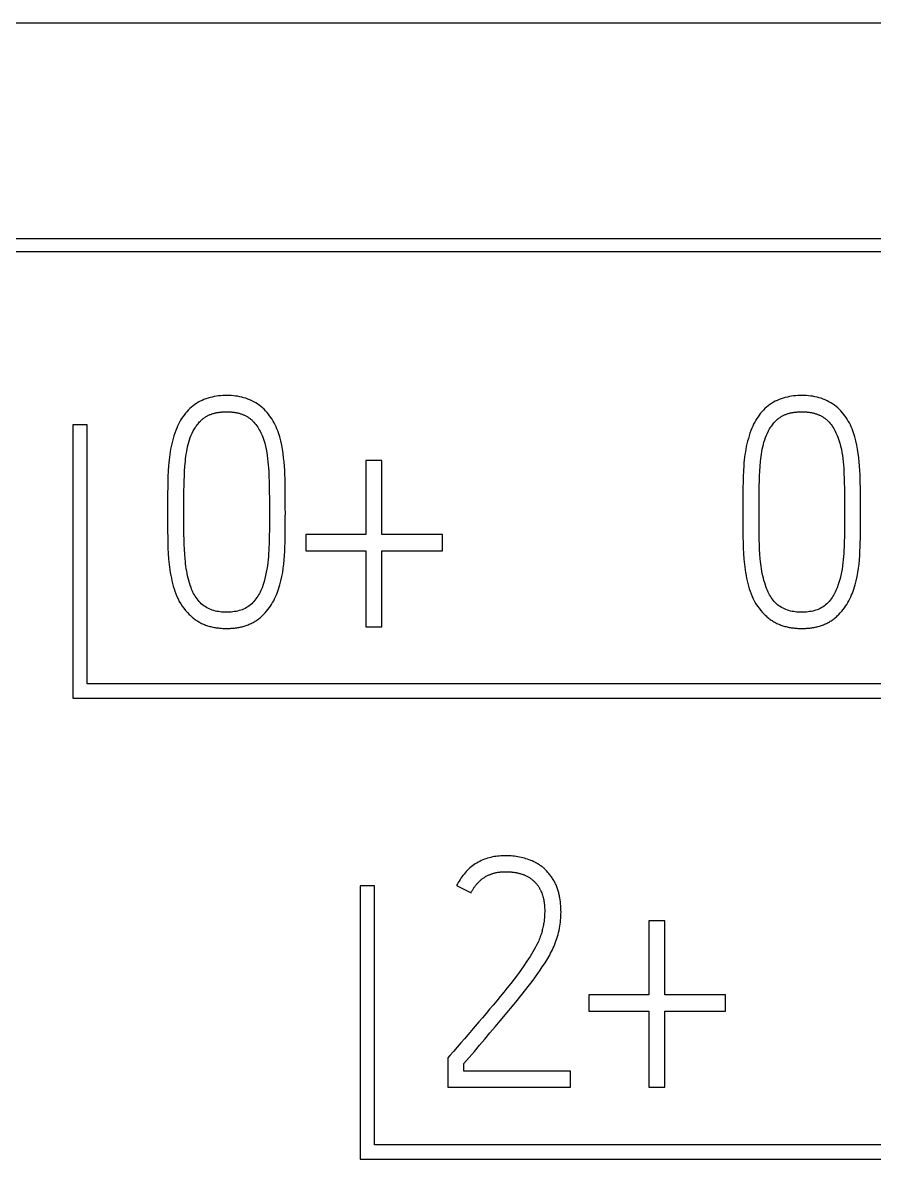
# Model space of a CAD drawing. Header units: inches. Extents: x 9000 to 22395, y 8106 to 17135.
# Drawn here: x 10344.93 to 10358.08, y 8442.05 to 8459.61 of the extents above; entities that cross this region are included whole.
import ezdxf

# ---------------------------------------------------------------- set-up
doc = ezdxf.new("R2010")
doc.units = ezdxf.units.IN
doc.header["$MEASUREMENT"] = 0
doc.layers.add('20000_FRONT_O', color=7, linetype='Continuous')
doc.layers.add('20500_FRONT_O_LABELING', color=7, linetype='Continuous')

msp = doc.modelspace()

# ---------------------------------------------------------------- linework, layer by layer
at = {"layer": '20000_FRONT_O', "linetype": 'Continuous'}
for p, q in [((10320.469, 8459.606), (10385.523, 8459.606)), ((10320.469, 8456.274), (10384.336, 8456.274)), ((10318.592, 8456.074), (10383.024, 8456.074)), ((10345.698, 8453.394), (10345.698, 8449.173)), ((10345.92, 8453.394), (10345.698, 8453.394)), ((10345.92, 8449.395), (10345.92, 8453.394)), ((10379.025, 8449.395), (10345.92, 8449.395)), ((10345.698, 8449.173), (10379.247, 8449.173)), ((10350.141, 8446.272), (10350.141, 8442.051)), ((10350.363, 8446.272), (10350.141, 8446.272)), ((10350.363, 8442.273), (10350.363, 8446.272)), ((10383.69, 8442.273), (10350.363, 8442.273)), ((10350.141, 8442.051), (10383.912, 8442.051))]:
    msp.add_line(p, q, dxfattribs=at)
at = {"layer": '20500_FRONT_O_LABELING', "linetype": 'Continuous'}
for p, q in [((10350.226, 8452.843), (10350.226, 8451.699)), ((10350.473, 8452.843), (10350.226, 8452.843)), ((10350.473, 8451.699), (10350.473, 8452.843)), ((10348.737, 8452.141), (10348.737, 8452.044)), ((10357.624, 8452.141), (10357.624, 8452.044)), ((10349.3, 8451.699), (10349.3, 8451.448)), ((10350.226, 8451.699), (10349.3, 8451.699)), ((10351.409, 8451.699), (10350.473, 8451.699)), ((10351.409, 8451.448), (10351.409, 8451.699)), ((10349.3, 8451.448), (10350.226, 8451.448)), ((10350.226, 8451.448), (10350.226, 8450.274)), ((10350.473, 8450.274), (10350.473, 8451.448)), ((10350.473, 8451.448), (10351.409, 8451.448)), ((10350.226, 8450.274), (10350.473, 8450.274)), ((10351.63, 8446.28), (10351.852, 8446.167)), ((10354.598, 8445.733), (10354.598, 8444.589)), ((10354.845, 8445.733), (10354.598, 8445.733)), ((10354.845, 8444.589), (10354.845, 8445.733)), ((10353.672, 8444.589), (10353.672, 8444.338)), ((10354.598, 8444.589), (10353.672, 8444.589)), ((10355.782, 8444.589), (10354.845, 8444.589)), ((10355.782, 8444.338), (10355.782, 8444.589)), ((10353.672, 8444.338), (10354.598, 8444.338)), ((10354.598, 8444.338), (10354.598, 8443.164)), ((10354.845, 8443.164), (10354.845, 8444.338)), ((10354.845, 8444.338), (10355.782, 8444.338)), ((10351.526, 8443.653), (10351.496, 8443.618)), ((10351.496, 8443.618), (10351.496, 8443.164)), ((10351.743, 8443.411), (10351.743, 8443.529)), ((10353.39, 8443.411), (10351.743, 8443.411)), ((10353.39, 8443.164), (10353.39, 8443.411)), ((10351.496, 8443.164), (10353.39, 8443.164)), ((10354.598, 8443.164), (10354.845, 8443.164))]:
    msp.add_line(p, q, dxfattribs=at)
for points in [[(10348.982, 8452.363), (10348.981, 8452.429), (10348.98, 8452.495), (10348.979, 8452.56), (10348.976, 8452.626), (10348.973, 8452.692), (10348.969, 8452.757), (10348.963, 8452.823), (10348.956, 8452.888), (10348.948, 8452.953), (10348.938, 8453.018), (10348.927, 8453.083), (10348.912, 8453.148), (10348.896, 8453.211), (10348.886, 8453.243), (10348.876, 8453.274), (10348.865, 8453.305), (10348.853, 8453.335), (10348.84, 8453.365), (10348.826, 8453.395), (10348.811, 8453.424), (10348.795, 8453.453), (10348.778, 8453.481), (10348.76, 8453.509), (10348.741, 8453.536), (10348.721, 8453.562), (10348.7, 8453.587), (10348.678, 8453.612), (10348.655, 8453.635), (10348.63, 8453.658), (10348.605, 8453.679), (10348.579, 8453.699), (10348.553, 8453.718), (10348.525, 8453.736), (10348.496, 8453.752), (10348.467, 8453.767), (10348.437, 8453.781), (10348.406, 8453.793), (10348.375, 8453.805), (10348.343, 8453.814), (10348.311, 8453.823), (10348.279, 8453.83), (10348.246, 8453.836), (10348.213, 8453.84), (10348.181, 8453.844), (10348.148, 8453.847), (10348.115, 8453.848), (10348.082, 8453.849), (10348.049, 8453.848), (10348.016, 8453.847), (10347.983, 8453.845), (10347.95, 8453.842), (10347.917, 8453.837), (10347.885, 8453.832), (10347.853, 8453.825), (10347.821, 8453.818), (10347.789, 8453.809), (10347.757, 8453.798), (10347.726, 8453.786), (10347.696, 8453.773), (10347.666, 8453.759), (10347.638, 8453.743), (10347.61, 8453.725), (10347.583, 8453.707), (10347.557, 8453.687), (10347.531, 8453.666), (10347.507, 8453.645), (10347.484, 8453.622), (10347.461, 8453.598), (10347.44, 8453.573), (10347.419, 8453.547), (10347.4, 8453.52), (10347.381, 8453.493), (10347.364, 8453.465), (10347.347, 8453.436), (10347.332, 8453.407), (10347.318, 8453.376), (10347.305, 8453.346)], [(10357.869, 8452.363), (10357.868, 8452.429), (10357.867, 8452.495), (10357.866, 8452.56), (10357.863, 8452.626), (10357.86, 8452.692), (10357.856, 8452.757), (10357.851, 8452.823), (10357.844, 8452.888), (10357.835, 8452.953), (10357.826, 8453.018), (10357.814, 8453.083), (10357.8, 8453.148), (10357.783, 8453.211), (10357.773, 8453.243), (10357.763, 8453.274), (10357.752, 8453.305), (10357.74, 8453.335), (10357.727, 8453.365), (10357.713, 8453.395), (10357.698, 8453.424), (10357.682, 8453.453), (10357.665, 8453.481), (10357.647, 8453.509), (10357.628, 8453.536), (10357.608, 8453.562), (10357.587, 8453.587), (10357.565, 8453.612), (10357.542, 8453.635), (10357.518, 8453.658), (10357.493, 8453.679), (10357.467, 8453.699), (10357.44, 8453.718), (10357.412, 8453.736), (10357.383, 8453.752), (10357.354, 8453.767), (10357.324, 8453.781), (10357.293, 8453.793), (10357.262, 8453.805), (10357.23, 8453.814), (10357.198, 8453.823), (10357.166, 8453.83), (10357.133, 8453.836), (10357.101, 8453.84), (10357.068, 8453.844), (10357.035, 8453.847), (10357.002, 8453.848), (10356.969, 8453.849), (10356.936, 8453.848), (10356.903, 8453.847), (10356.87, 8453.845), (10356.837, 8453.842), (10356.805, 8453.837), (10356.772, 8453.832), (10356.74, 8453.825), (10356.708, 8453.818), (10356.676, 8453.809), (10356.645, 8453.798), (10356.614, 8453.786), (10356.583, 8453.773), (10356.554, 8453.759), (10356.525, 8453.743), (10356.497, 8453.725), (10356.47, 8453.707), (10356.444, 8453.687), (10356.418, 8453.666), (10356.394, 8453.645), (10356.371, 8453.622), (10356.348, 8453.598), (10356.327, 8453.573), (10356.306, 8453.547), (10356.287, 8453.52), (10356.268, 8453.493), (10356.251, 8453.465), (10356.235, 8453.436), (10356.219, 8453.407), (10356.205, 8453.376), (10356.192, 8453.346)], [(10347.415, 8452.077), (10347.416, 8452.228), (10347.416, 8452.303), (10347.417, 8452.379), (10347.418, 8452.454), (10347.42, 8452.53), (10347.423, 8452.605), (10347.427, 8452.681), (10347.432, 8452.756), (10347.439, 8452.831), (10347.443, 8452.869), (10347.448, 8452.906), (10347.453, 8452.943), (10347.459, 8452.981), (10347.466, 8453.018), (10347.474, 8453.055), (10347.482, 8453.091), (10347.492, 8453.127), (10347.503, 8453.164), (10347.515, 8453.199), (10347.529, 8453.234), (10347.544, 8453.269), (10347.561, 8453.303), (10347.579, 8453.335), (10347.589, 8453.351), (10347.6, 8453.367), (10347.61, 8453.382), (10347.622, 8453.397), (10347.634, 8453.412), (10347.646, 8453.427), (10347.659, 8453.441), (10347.672, 8453.454)], [(10347.672, 8453.454), (10347.68, 8453.462), (10347.688, 8453.47), (10347.696, 8453.477), (10347.705, 8453.485), (10347.713, 8453.492), (10347.722, 8453.498), (10347.731, 8453.505), (10347.74, 8453.511), (10347.749, 8453.517), (10347.759, 8453.523), (10347.769, 8453.528), (10347.778, 8453.534), (10347.788, 8453.539), (10347.798, 8453.544), (10347.809, 8453.548), (10347.819, 8453.553), (10347.829, 8453.557), (10347.84, 8453.561), (10347.85, 8453.564), (10347.861, 8453.568), (10347.872, 8453.571), (10347.882, 8453.574), (10347.893, 8453.577), (10347.904, 8453.579), (10347.915, 8453.582), (10347.926, 8453.584), (10347.937, 8453.586), (10347.948, 8453.588), (10347.959, 8453.589), (10347.97, 8453.591), (10347.981, 8453.592), (10347.992, 8453.593), (10348.004, 8453.594), (10348.015, 8453.595), (10348.026, 8453.596), (10348.037, 8453.596), (10348.048, 8453.597), (10348.059, 8453.597), (10348.07, 8453.597), (10348.081, 8453.597), (10348.092, 8453.597), (10348.103, 8453.597), (10348.114, 8453.596), (10348.125, 8453.596), (10348.136, 8453.595), (10348.148, 8453.594), (10348.159, 8453.593), (10348.17, 8453.592), (10348.181, 8453.591), (10348.192, 8453.589), (10348.203, 8453.588), (10348.214, 8453.586), (10348.225, 8453.584), (10348.236, 8453.582), (10348.247, 8453.579), (10348.258, 8453.577), (10348.268, 8453.574), (10348.279, 8453.571), (10348.29, 8453.567), (10348.301, 8453.564), (10348.311, 8453.56), (10348.321, 8453.556), (10348.332, 8453.552), (10348.342, 8453.548), (10348.352, 8453.543), (10348.362, 8453.539), (10348.372, 8453.533), (10348.382, 8453.528), (10348.392, 8453.523), (10348.402, 8453.517), (10348.411, 8453.511), (10348.42, 8453.504), (10348.43, 8453.498), (10348.439, 8453.491), (10348.447, 8453.484), (10348.456, 8453.477), (10348.464, 8453.47), (10348.473, 8453.462), (10348.481, 8453.454)], [(10348.481, 8453.454), (10348.497, 8453.436), (10348.513, 8453.417), (10348.528, 8453.398), (10348.543, 8453.378), (10348.556, 8453.358), (10348.569, 8453.337), (10348.581, 8453.316), (10348.593, 8453.295), (10348.604, 8453.273), (10348.614, 8453.251), (10348.624, 8453.228), (10348.633, 8453.206), (10348.649, 8453.16), (10348.664, 8453.113), (10348.676, 8453.065), (10348.687, 8453.018), (10348.696, 8452.97), (10348.703, 8452.921), (10348.71, 8452.873), (10348.715, 8452.824), (10348.719, 8452.776), (10348.723, 8452.727), (10348.726, 8452.678), (10348.728, 8452.629), (10348.73, 8452.58), (10348.732, 8452.531), (10348.733, 8452.482), (10348.734, 8452.434), (10348.735, 8452.385), (10348.735, 8452.336), (10348.736, 8452.287), (10348.736, 8452.239), (10348.737, 8452.19), (10348.737, 8452.141)], [(10356.302, 8452.077), (10356.303, 8452.228), (10356.304, 8452.303), (10356.304, 8452.379), (10356.305, 8452.454), (10356.307, 8452.53), (10356.31, 8452.605), (10356.314, 8452.681), (10356.319, 8452.756), (10356.326, 8452.831), (10356.33, 8452.869), (10356.335, 8452.906), (10356.34, 8452.943), (10356.346, 8452.981), (10356.353, 8453.018), (10356.361, 8453.055), (10356.37, 8453.091), (10356.379, 8453.127), (10356.39, 8453.164), (10356.402, 8453.199), (10356.416, 8453.234), (10356.431, 8453.269), (10356.448, 8453.303), (10356.466, 8453.335), (10356.476, 8453.351), (10356.487, 8453.367), (10356.498, 8453.382), (10356.509, 8453.397), (10356.521, 8453.412), (10356.533, 8453.427), (10356.546, 8453.441), (10356.559, 8453.454)], [(10356.559, 8453.454), (10356.567, 8453.462), (10356.575, 8453.47), (10356.583, 8453.477), (10356.592, 8453.485), (10356.6, 8453.492), (10356.609, 8453.498), (10356.618, 8453.505), (10356.627, 8453.511), (10356.637, 8453.517), (10356.646, 8453.523), (10356.656, 8453.528), (10356.666, 8453.534), (10356.676, 8453.539), (10356.686, 8453.544), (10356.696, 8453.548), (10356.706, 8453.553), (10356.717, 8453.557), (10356.727, 8453.561), (10356.738, 8453.564), (10356.748, 8453.568), (10356.759, 8453.571), (10356.77, 8453.574), (10356.78, 8453.577), (10356.791, 8453.579), (10356.802, 8453.582), (10356.813, 8453.584), (10356.824, 8453.586), (10356.835, 8453.588), (10356.846, 8453.589), (10356.857, 8453.591), (10356.869, 8453.592), (10356.88, 8453.593), (10356.891, 8453.594), (10356.902, 8453.595), (10356.913, 8453.596), (10356.924, 8453.596), (10356.935, 8453.597), (10356.946, 8453.597), (10356.957, 8453.597), (10356.968, 8453.597), (10356.979, 8453.597), (10356.99, 8453.597), (10357.002, 8453.596), (10357.013, 8453.596), (10357.024, 8453.595), (10357.035, 8453.594), (10357.046, 8453.593), (10357.057, 8453.592), (10357.068, 8453.591), (10357.079, 8453.589), (10357.09, 8453.588), (10357.101, 8453.586), (10357.112, 8453.584), (10357.123, 8453.582), (10357.134, 8453.579), (10357.145, 8453.577), (10357.156, 8453.574), (10357.166, 8453.571), (10357.177, 8453.567), (10357.188, 8453.564), (10357.198, 8453.56), (10357.209, 8453.556), (10357.219, 8453.552), (10357.229, 8453.548), (10357.239, 8453.543), (10357.25, 8453.539), (10357.26, 8453.533), (10357.269, 8453.528), (10357.279, 8453.523), (10357.289, 8453.517), (10357.298, 8453.511), (10357.308, 8453.504), (10357.317, 8453.498), (10357.326, 8453.491), (10357.334, 8453.484), (10357.343, 8453.477), (10357.351, 8453.47), (10357.36, 8453.462), (10357.368, 8453.454)], [(10357.368, 8453.454), (10357.384, 8453.436), (10357.4, 8453.417), (10357.415, 8453.398), (10357.43, 8453.378), (10357.443, 8453.358), (10357.456, 8453.337), (10357.468, 8453.316), (10357.48, 8453.295), (10357.491, 8453.273), (10357.501, 8453.251), (10357.511, 8453.228), (10357.52, 8453.206), (10357.537, 8453.16), (10357.551, 8453.113), (10357.563, 8453.065), (10357.574, 8453.018), (10357.583, 8452.97), (10357.59, 8452.921), (10357.597, 8452.873), (10357.602, 8452.824), (10357.607, 8452.776), (10357.61, 8452.727), (10357.613, 8452.678), (10357.615, 8452.629), (10357.617, 8452.58), (10357.619, 8452.531), (10357.62, 8452.482), (10357.621, 8452.434), (10357.622, 8452.385), (10357.623, 8452.336), (10357.623, 8452.287), (10357.624, 8452.239), (10357.624, 8452.19), (10357.624, 8452.141)], [(10347.305, 8453.346), (10347.289, 8453.306), (10347.275, 8453.266), (10347.261, 8453.225), (10347.249, 8453.185), (10347.238, 8453.144), (10347.228, 8453.103), (10347.219, 8453.061), (10347.211, 8453.02), (10347.204, 8452.978), (10347.198, 8452.936), (10347.192, 8452.894), (10347.187, 8452.852), (10347.183, 8452.81), (10347.179, 8452.767), (10347.174, 8452.682), (10347.17, 8452.597), (10347.167, 8452.512), (10347.166, 8452.427), (10347.164, 8452.342), (10347.164, 8452.257), (10347.163, 8452.172), (10347.163, 8452.087), (10347.164, 8452.002), (10347.165, 8451.832)], [(10356.192, 8453.346), (10356.176, 8453.306), (10356.162, 8453.266), (10356.149, 8453.225), (10356.137, 8453.185), (10356.126, 8453.144), (10356.116, 8453.103), (10356.106, 8453.061), (10356.098, 8453.02), (10356.091, 8452.978), (10356.085, 8452.936), (10356.079, 8452.894), (10356.074, 8452.852), (10356.07, 8452.81), (10356.066, 8452.767), (10356.061, 8452.682), (10356.057, 8452.597), (10356.055, 8452.512), (10356.053, 8452.427), (10356.051, 8452.342), (10356.051, 8452.257), (10356.05, 8452.172), (10356.051, 8452.087), (10356.051, 8452.002), (10356.052, 8451.832)], [(10348.648, 8450.466), (10348.671, 8450.49), (10348.693, 8450.515), (10348.714, 8450.541), (10348.734, 8450.567), (10348.753, 8450.594), (10348.77, 8450.621), (10348.787, 8450.649), (10348.803, 8450.678), (10348.818, 8450.707), (10348.832, 8450.737), (10348.845, 8450.767), (10348.858, 8450.797), (10348.869, 8450.828), (10348.88, 8450.859), (10348.89, 8450.891), (10348.9, 8450.922), (10348.916, 8450.986), (10348.93, 8451.05), (10348.942, 8451.115), (10348.952, 8451.18), (10348.96, 8451.245), (10348.966, 8451.311), (10348.971, 8451.377), (10348.974, 8451.443), (10348.977, 8451.509), (10348.979, 8451.574), (10348.98, 8451.64), (10348.981, 8451.706), (10348.982, 8451.772), (10348.983, 8451.837), (10348.983, 8451.903), (10348.983, 8451.969), (10348.984, 8452.034), (10348.983, 8452.1), (10348.983, 8452.166), (10348.982, 8452.363)], [(10357.535, 8450.466), (10357.558, 8450.49), (10357.58, 8450.515), (10357.601, 8450.541), (10357.621, 8450.567), (10357.64, 8450.594), (10357.658, 8450.621), (10357.674, 8450.649), (10357.69, 8450.678), (10357.705, 8450.707), (10357.719, 8450.737), (10357.733, 8450.767), (10357.745, 8450.797), (10357.757, 8450.828), (10357.767, 8450.859), (10357.778, 8450.891), (10357.787, 8450.922), (10357.803, 8450.986), (10357.817, 8451.05), (10357.829, 8451.115), (10357.839, 8451.18), (10357.847, 8451.245), (10357.853, 8451.311), (10357.858, 8451.377), (10357.862, 8451.443), (10357.864, 8451.509), (10357.866, 8451.574), (10357.868, 8451.64), (10357.869, 8451.706), (10357.869, 8451.772), (10357.87, 8451.837), (10357.87, 8451.903), (10357.871, 8451.969), (10357.871, 8452.034), (10357.871, 8452.1), (10357.87, 8452.166), (10357.869, 8452.363)], [(10347.527, 8450.881), (10347.514, 8450.917), (10347.502, 8450.953), (10347.492, 8450.989), (10347.483, 8451.026), (10347.474, 8451.062), (10347.466, 8451.099), (10347.459, 8451.136), (10347.453, 8451.173), (10347.448, 8451.21), (10347.443, 8451.248), (10347.439, 8451.285), (10347.435, 8451.323), (10347.429, 8451.398), (10347.425, 8451.473), (10347.421, 8451.549), (10347.419, 8451.624), (10347.417, 8451.7), (10347.416, 8451.775), (10347.415, 8451.851), (10347.415, 8451.926), (10347.415, 8452.002), (10347.415, 8452.077)], [(10348.737, 8452.044), (10348.737, 8451.897), (10348.737, 8451.849), (10348.736, 8451.8), (10348.736, 8451.751), (10348.735, 8451.703), (10348.734, 8451.654), (10348.733, 8451.605), (10348.731, 8451.557), (10348.73, 8451.508), (10348.727, 8451.459), (10348.724, 8451.41), (10348.721, 8451.362), (10348.716, 8451.313), (10348.711, 8451.264), (10348.705, 8451.215), (10348.698, 8451.167), (10348.689, 8451.118), (10348.679, 8451.07), (10348.668, 8451.022), (10348.655, 8450.974), (10348.64, 8450.927), (10348.623, 8450.88), (10348.614, 8450.857), (10348.604, 8450.834), (10348.593, 8450.812), (10348.582, 8450.79), (10348.57, 8450.768), (10348.557, 8450.747), (10348.543, 8450.726), (10348.529, 8450.706), (10348.513, 8450.686), (10348.497, 8450.667), (10348.48, 8450.649), (10348.463, 8450.632), (10348.444, 8450.615), (10348.425, 8450.6), (10348.405, 8450.585), (10348.384, 8450.572), (10348.362, 8450.56), (10348.339, 8450.55), (10348.316, 8450.54), (10348.293, 8450.532), (10348.269, 8450.525), (10348.245, 8450.519), (10348.221, 8450.514), (10348.197, 8450.51), (10348.172, 8450.506), (10348.147, 8450.504), (10348.123, 8450.502), (10348.098, 8450.501), (10348.073, 8450.501), (10348.049, 8450.501), (10348.024, 8450.502), (10347.999, 8450.504), (10347.975, 8450.506), (10347.95, 8450.51), (10347.926, 8450.514), (10347.902, 8450.519), (10347.878, 8450.525), (10347.854, 8450.533), (10347.831, 8450.541), (10347.808, 8450.551), (10347.785, 8450.562), (10347.764, 8450.574), (10347.743, 8450.587), (10347.722, 8450.601), (10347.703, 8450.616), (10347.684, 8450.632), (10347.666, 8450.649), (10347.65, 8450.668), (10347.634, 8450.687), (10347.619, 8450.706), (10347.604, 8450.726), (10347.591, 8450.747), (10347.578, 8450.768), (10347.566, 8450.79), (10347.555, 8450.812), (10347.545, 8450.835), (10347.535, 8450.858), (10347.527, 8450.881)], [(10356.414, 8450.881), (10356.401, 8450.917), (10356.39, 8450.953), (10356.379, 8450.989), (10356.37, 8451.026), (10356.361, 8451.062), (10356.353, 8451.099), (10356.346, 8451.136), (10356.34, 8451.173), (10356.335, 8451.21), (10356.33, 8451.248), (10356.326, 8451.285), (10356.322, 8451.323), (10356.316, 8451.398), (10356.312, 8451.473), (10356.309, 8451.549), (10356.306, 8451.624), (10356.304, 8451.7), (10356.303, 8451.775), (10356.302, 8451.851), (10356.302, 8451.926), (10356.302, 8452.002), (10356.302, 8452.077)], [(10357.624, 8452.044), (10357.624, 8451.897), (10357.624, 8451.849), (10357.623, 8451.8), (10357.623, 8451.751), (10357.622, 8451.703), (10357.621, 8451.654), (10357.62, 8451.605), (10357.619, 8451.557), (10357.617, 8451.508), (10357.614, 8451.459), (10357.611, 8451.41), (10357.608, 8451.362), (10357.604, 8451.313), (10357.598, 8451.264), (10357.592, 8451.215), (10357.585, 8451.167), (10357.576, 8451.118), (10357.566, 8451.07), (10357.555, 8451.022), (10357.542, 8450.974), (10357.527, 8450.927), (10357.51, 8450.88), (10357.501, 8450.857), (10357.491, 8450.834), (10357.48, 8450.812), (10357.469, 8450.79), (10357.457, 8450.768), (10357.444, 8450.747), (10357.43, 8450.726), (10357.416, 8450.706), (10357.4, 8450.686), (10357.384, 8450.667), (10357.368, 8450.649), (10357.35, 8450.632), (10357.331, 8450.615), (10357.312, 8450.6), (10357.292, 8450.585), (10357.271, 8450.572), (10357.249, 8450.56), (10357.227, 8450.55), (10357.204, 8450.54), (10357.18, 8450.532), (10357.157, 8450.525), (10357.133, 8450.519), (10357.108, 8450.514), (10357.084, 8450.51), (10357.059, 8450.506), (10357.034, 8450.504), (10357.01, 8450.502), (10356.985, 8450.501), (10356.96, 8450.501), (10356.936, 8450.501), (10356.911, 8450.502), (10356.887, 8450.504), (10356.862, 8450.506), (10356.838, 8450.51), (10356.813, 8450.514), (10356.789, 8450.519), (10356.765, 8450.525), (10356.741, 8450.533), (10356.718, 8450.541), (10356.695, 8450.551), (10356.673, 8450.562), (10356.651, 8450.574), (10356.63, 8450.587), (10356.61, 8450.601), (10356.59, 8450.616), (10356.571, 8450.632), (10356.554, 8450.649), (10356.537, 8450.668), (10356.521, 8450.687), (10356.506, 8450.706), (10356.492, 8450.726), (10356.478, 8450.747), (10356.465, 8450.768), (10356.453, 8450.79), (10356.442, 8450.812), (10356.432, 8450.835), (10356.422, 8450.858), (10356.414, 8450.881)], [(10347.165, 8451.832), (10347.165, 8451.747), (10347.166, 8451.662), (10347.168, 8451.577), (10347.17, 8451.492), (10347.174, 8451.407), (10347.18, 8451.322), (10347.184, 8451.28), (10347.188, 8451.238), (10347.194, 8451.196), (10347.199, 8451.154), (10347.206, 8451.112), (10347.213, 8451.07), (10347.222, 8451.028), (10347.231, 8450.987), (10347.241, 8450.945), (10347.252, 8450.904), (10347.265, 8450.864), (10347.278, 8450.824), (10347.292, 8450.784), (10347.308, 8450.744), (10347.326, 8450.706), (10347.345, 8450.668), (10347.367, 8450.632), (10347.39, 8450.596), (10347.414, 8450.562), (10347.441, 8450.529), (10347.469, 8450.497), (10347.499, 8450.466)], [(10356.052, 8451.832), (10356.052, 8451.747), (10356.053, 8451.662), (10356.055, 8451.577), (10356.057, 8451.492), (10356.061, 8451.407), (10356.067, 8451.322), (10356.071, 8451.28), (10356.076, 8451.238), (10356.081, 8451.196), (10356.087, 8451.154), (10356.093, 8451.112), (10356.101, 8451.07), (10356.109, 8451.028), (10356.118, 8450.987), (10356.128, 8450.945), (10356.139, 8450.904), (10356.152, 8450.864), (10356.165, 8450.824), (10356.18, 8450.784), (10356.195, 8450.744), (10356.213, 8450.706), (10356.233, 8450.668), (10356.254, 8450.632), (10356.277, 8450.596), (10356.302, 8450.562), (10356.328, 8450.529), (10356.356, 8450.497), (10356.386, 8450.466)], [(10347.499, 8450.466), (10347.511, 8450.454), (10347.523, 8450.443), (10347.536, 8450.431), (10347.549, 8450.42), (10347.562, 8450.41), (10347.575, 8450.4), (10347.588, 8450.39), (10347.602, 8450.38), (10347.616, 8450.371), (10347.63, 8450.362), (10347.645, 8450.353), (10347.659, 8450.345), (10347.674, 8450.337), (10347.689, 8450.329), (10347.705, 8450.322), (10347.72, 8450.315), (10347.736, 8450.309), (10347.752, 8450.303), (10347.767, 8450.297), (10347.783, 8450.292), (10347.799, 8450.287), (10347.815, 8450.282), (10347.832, 8450.278), (10347.848, 8450.274), (10347.864, 8450.27), (10347.881, 8450.267), (10347.898, 8450.264), (10347.914, 8450.261), (10347.931, 8450.259), (10347.948, 8450.257), (10347.965, 8450.255), (10347.981, 8450.253), (10347.998, 8450.252), (10348.015, 8450.251), (10348.032, 8450.25), (10348.048, 8450.25), (10348.065, 8450.25), (10348.082, 8450.25), (10348.098, 8450.25), (10348.115, 8450.25), (10348.132, 8450.251), (10348.148, 8450.252), (10348.165, 8450.253), (10348.182, 8450.255), (10348.199, 8450.256), (10348.215, 8450.258), (10348.232, 8450.261), (10348.249, 8450.263), (10348.265, 8450.266), (10348.282, 8450.27), (10348.298, 8450.273), (10348.315, 8450.277), (10348.331, 8450.282), (10348.347, 8450.286), (10348.363, 8450.291), (10348.379, 8450.297), (10348.395, 8450.302), (10348.411, 8450.308), (10348.426, 8450.315), (10348.442, 8450.321), (10348.457, 8450.329), (10348.472, 8450.336), (10348.487, 8450.344), (10348.502, 8450.352), (10348.516, 8450.361), (10348.531, 8450.37), (10348.545, 8450.379), (10348.559, 8450.389), (10348.572, 8450.399), (10348.585, 8450.41), (10348.599, 8450.42), (10348.611, 8450.431), (10348.624, 8450.443), (10348.636, 8450.454), (10348.648, 8450.466)], [(10356.386, 8450.466), (10356.398, 8450.454), (10356.411, 8450.443), (10356.423, 8450.431), (10356.436, 8450.42), (10356.449, 8450.41), (10356.462, 8450.4), (10356.475, 8450.39), (10356.489, 8450.38), (10356.503, 8450.371), (10356.517, 8450.362), (10356.532, 8450.353), (10356.546, 8450.345), (10356.561, 8450.337), (10356.577, 8450.329), (10356.592, 8450.322), (10356.607, 8450.315), (10356.623, 8450.309), (10356.639, 8450.303), (10356.655, 8450.297), (10356.67, 8450.292), (10356.686, 8450.287), (10356.703, 8450.282), (10356.719, 8450.278), (10356.735, 8450.274), (10356.752, 8450.27), (10356.768, 8450.267), (10356.785, 8450.264), (10356.801, 8450.261), (10356.818, 8450.259), (10356.835, 8450.257), (10356.852, 8450.255), (10356.868, 8450.253), (10356.885, 8450.252), (10356.902, 8450.251), (10356.919, 8450.25), (10356.935, 8450.25), (10356.952, 8450.25), (10356.969, 8450.25), (10356.986, 8450.25), (10357.002, 8450.25), (10357.019, 8450.251), (10357.036, 8450.252), (10357.052, 8450.253), (10357.069, 8450.255), (10357.086, 8450.256), (10357.102, 8450.258), (10357.119, 8450.261), (10357.136, 8450.263), (10357.152, 8450.266), (10357.169, 8450.27), (10357.186, 8450.273), (10357.202, 8450.277), (10357.218, 8450.282), (10357.234, 8450.286), (10357.251, 8450.291), (10357.266, 8450.297), (10357.282, 8450.302), (10357.298, 8450.308), (10357.313, 8450.315), (10357.329, 8450.321), (10357.344, 8450.329), (10357.359, 8450.336), (10357.374, 8450.344), (10357.389, 8450.352), (10357.403, 8450.361), (10357.418, 8450.37), (10357.432, 8450.379), (10357.446, 8450.389), (10357.459, 8450.399), (10357.473, 8450.41), (10357.486, 8450.42), (10357.498, 8450.431), (10357.511, 8450.443), (10357.523, 8450.454), (10357.535, 8450.466)], [(10352.846, 8446.635), (10352.822, 8446.647), (10352.798, 8446.658), (10352.774, 8446.668), (10352.75, 8446.677), (10352.725, 8446.686), (10352.701, 8446.694), (10352.676, 8446.701), (10352.651, 8446.708), (10352.626, 8446.714), (10352.6, 8446.719), (10352.575, 8446.724), (10352.549, 8446.728), (10352.523, 8446.731), (10352.497, 8446.734), (10352.471, 8446.736), (10352.445, 8446.738), (10352.419, 8446.739), (10352.392, 8446.739), (10352.366, 8446.739), (10352.34, 8446.738), (10352.314, 8446.737), (10352.288, 8446.735), (10352.262, 8446.732), (10352.236, 8446.729), (10352.21, 8446.725), (10352.184, 8446.72), (10352.159, 8446.714), (10352.133, 8446.708), (10352.108, 8446.701), (10352.083, 8446.693), (10352.058, 8446.684), (10352.034, 8446.674), (10352.01, 8446.664), (10351.986, 8446.652), (10351.963, 8446.64), (10351.94, 8446.627), (10351.918, 8446.613), (10351.896, 8446.599), (10351.875, 8446.584), (10351.855, 8446.568), (10351.835, 8446.551), (10351.815, 8446.533), (10351.797, 8446.515), (10351.778, 8446.496), (10351.761, 8446.477), (10351.744, 8446.457), (10351.728, 8446.436), (10351.712, 8446.415), (10351.697, 8446.394), (10351.682, 8446.372), (10351.668, 8446.349), (10351.655, 8446.327), (10351.642, 8446.304), (10351.63, 8446.28)], [(10352.991, 8446.534), (10352.985, 8446.54), (10352.979, 8446.545), (10352.973, 8446.551), (10352.967, 8446.556), (10352.96, 8446.561), (10352.954, 8446.566), (10352.948, 8446.571), (10352.941, 8446.576), (10352.935, 8446.581), (10352.928, 8446.585), (10352.922, 8446.59), (10352.915, 8446.595), (10352.908, 8446.599), (10352.902, 8446.603), (10352.895, 8446.608), (10352.888, 8446.612), (10352.881, 8446.616), (10352.874, 8446.62), (10352.867, 8446.624), (10352.86, 8446.628), (10352.853, 8446.632), (10352.846, 8446.635)], [(10351.852, 8446.167), (10351.857, 8446.177), (10351.862, 8446.186), (10351.868, 8446.196), (10351.873, 8446.206), (10351.879, 8446.215), (10351.885, 8446.224), (10351.89, 8446.234), (10351.897, 8446.243), (10351.903, 8446.252), (10351.909, 8446.261), (10351.916, 8446.27), (10351.922, 8446.278), (10351.929, 8446.287), (10351.936, 8446.295), (10351.943, 8446.304), (10351.951, 8446.312), (10351.958, 8446.32), (10351.966, 8446.328), (10351.973, 8446.336), (10351.981, 8446.344), (10351.99, 8446.351), (10351.998, 8446.359), (10352.006, 8446.366), (10352.015, 8446.373), (10352.023, 8446.38), (10352.032, 8446.386), (10352.041, 8446.393), (10352.05, 8446.399), (10352.059, 8446.405), (10352.069, 8446.411), (10352.078, 8446.417), (10352.088, 8446.422), (10352.097, 8446.427), (10352.107, 8446.432), (10352.117, 8446.437), (10352.127, 8446.442), (10352.137, 8446.446), (10352.148, 8446.45), (10352.158, 8446.454), (10352.168, 8446.458), (10352.179, 8446.462), (10352.189, 8446.465), (10352.2, 8446.468), (10352.21, 8446.471), (10352.221, 8446.474), (10352.232, 8446.476), (10352.243, 8446.479), (10352.253, 8446.481), (10352.264, 8446.483), (10352.275, 8446.485), (10352.286, 8446.486), (10352.297, 8446.488), (10352.308, 8446.489), (10352.319, 8446.49), (10352.33, 8446.491), (10352.341, 8446.491), (10352.352, 8446.492), (10352.363, 8446.492), (10352.374, 8446.492), (10352.385, 8446.492), (10352.396, 8446.492), (10352.407, 8446.492), (10352.418, 8446.492), (10352.429, 8446.492), (10352.44, 8446.491), (10352.451, 8446.49), (10352.462, 8446.49), (10352.473, 8446.489), (10352.484, 8446.488), (10352.495, 8446.487), (10352.506, 8446.485), (10352.516, 8446.484), (10352.527, 8446.482), (10352.538, 8446.48), (10352.549, 8446.478), (10352.56, 8446.476), (10352.571, 8446.474), (10352.582, 8446.472), (10352.592, 8446.469), (10352.603, 8446.466), (10352.614, 8446.463), (10352.624, 8446.46), (10352.635, 8446.457), (10352.645, 8446.453), (10352.656, 8446.45), (10352.666, 8446.446), (10352.676, 8446.442), (10352.686, 8446.437), (10352.696, 8446.433), (10352.706, 8446.428), (10352.716, 8446.423), (10352.726, 8446.418), (10352.736, 8446.412), (10352.745, 8446.407), (10352.755, 8446.401), (10352.764, 8446.395), (10352.773, 8446.389), (10352.782, 8446.382), (10352.791, 8446.376), (10352.799, 8446.369), (10352.808, 8446.362), (10352.816, 8446.354), (10352.824, 8446.347), (10352.832, 8446.339), (10352.84, 8446.331), (10352.847, 8446.323), (10352.855, 8446.315), (10352.862, 8446.307), (10352.869, 8446.298), (10352.876, 8446.289), (10352.882, 8446.28)], [(10353.158, 8445.403), (10353.169, 8445.433), (10353.18, 8445.463), (10353.189, 8445.494), (10353.198, 8445.524), (10353.206, 8445.555), (10353.213, 8445.586), (10353.219, 8445.618), (10353.225, 8445.649), (10353.23, 8445.68), (10353.234, 8445.712), (10353.237, 8445.743), (10353.24, 8445.775), (10353.241, 8445.807), (10353.242, 8445.838), (10353.243, 8445.87), (10353.242, 8445.902), (10353.241, 8445.933), (10353.239, 8445.965), (10353.236, 8445.996), (10353.233, 8446.028), (10353.229, 8446.059), (10353.224, 8446.09), (10353.221, 8446.106), (10353.218, 8446.122), (10353.214, 8446.137), (10353.211, 8446.153), (10353.207, 8446.168), (10353.203, 8446.184), (10353.198, 8446.199), (10353.193, 8446.214), (10353.189, 8446.229), (10353.183, 8446.244), (10353.178, 8446.259), (10353.172, 8446.274), (10353.166, 8446.289), (10353.159, 8446.303), (10353.152, 8446.317), (10353.145, 8446.331), (10353.137, 8446.345), (10353.13, 8446.359), (10353.122, 8446.373), (10353.113, 8446.387), (10353.104, 8446.4), (10353.095, 8446.413), (10353.086, 8446.426), (10353.076, 8446.439), (10353.067, 8446.451), (10353.056, 8446.464), (10353.046, 8446.476), (10353.035, 8446.488), (10353.025, 8446.5), (10353.014, 8446.512), (10353.002, 8446.523), (10352.991, 8446.534)], [(10352.882, 8446.28), (10352.888, 8446.272), (10352.893, 8446.265), (10352.898, 8446.257), (10352.903, 8446.249), (10352.908, 8446.24), (10352.912, 8446.232), (10352.917, 8446.224), (10352.921, 8446.216), (10352.929, 8446.199), (10352.937, 8446.182), (10352.944, 8446.165), (10352.95, 8446.147), (10352.956, 8446.13), (10352.961, 8446.112), (10352.966, 8446.094), (10352.971, 8446.076), (10352.975, 8446.058), (10352.978, 8446.039), (10352.981, 8446.021), (10352.984, 8446.002), (10352.986, 8445.984), (10352.988, 8445.965), (10352.989, 8445.946), (10352.99, 8445.928), (10352.991, 8445.909), (10352.991, 8445.89), (10352.991, 8445.872), (10352.99, 8445.853), (10352.99, 8445.834), (10352.989, 8445.816), (10352.987, 8445.797), (10352.986, 8445.778), (10352.984, 8445.76), (10352.982, 8445.741), (10352.98, 8445.723), (10352.977, 8445.704), (10352.974, 8445.686), (10352.971, 8445.667), (10352.967, 8445.649), (10352.963, 8445.631), (10352.959, 8445.612), (10352.954, 8445.594), (10352.95, 8445.576), (10352.945, 8445.558), (10352.939, 8445.54), (10352.934, 8445.522), (10352.928, 8445.504), (10352.921, 8445.486)], [(10352.921, 8445.486), (10352.914, 8445.466), (10352.906, 8445.446), (10352.898, 8445.426), (10352.889, 8445.406), (10352.871, 8445.367), (10352.851, 8445.329), (10352.83, 8445.292), (10352.808, 8445.255), (10352.786, 8445.219), (10352.764, 8445.183), (10352.717, 8445.111), (10352.669, 8445.041), (10352.62, 8444.971), (10352.569, 8444.901), (10352.518, 8444.833), (10352.466, 8444.765), (10352.413, 8444.697), (10352.359, 8444.631), (10352.305, 8444.564), (10352.25, 8444.499), (10352.195, 8444.433), (10352.14, 8444.368), (10352.084, 8444.302), (10352.029, 8444.237), (10351.974, 8444.172), (10351.918, 8444.107), (10351.862, 8444.041), (10351.806, 8443.976), (10351.75, 8443.912), (10351.694, 8443.847)], [(10351.743, 8443.529), (10351.824, 8443.624), (10351.904, 8443.718), (10351.984, 8443.813), (10352.065, 8443.907), (10352.145, 8444.002), (10352.225, 8444.096), (10352.305, 8444.191), (10352.385, 8444.286), (10352.464, 8444.382), (10352.543, 8444.478), (10352.621, 8444.574), (10352.698, 8444.671), (10352.736, 8444.72), (10352.774, 8444.769), (10352.811, 8444.819), (10352.848, 8444.869), (10352.884, 8444.919), (10352.919, 8444.97), (10352.954, 8445.021), (10352.988, 8445.072), (10353.021, 8445.125), (10353.052, 8445.178), (10353.068, 8445.205), (10353.082, 8445.232), (10353.096, 8445.26), (10353.11, 8445.287), (10353.123, 8445.316), (10353.135, 8445.344), (10353.147, 8445.373), (10353.158, 8445.403)], [(10351.694, 8443.847), (10351.582, 8443.717), (10351.526, 8443.653)]]:
    msp.add_lwpolyline(points, dxfattribs=at)

doc.saveas('drawing.dxf')
